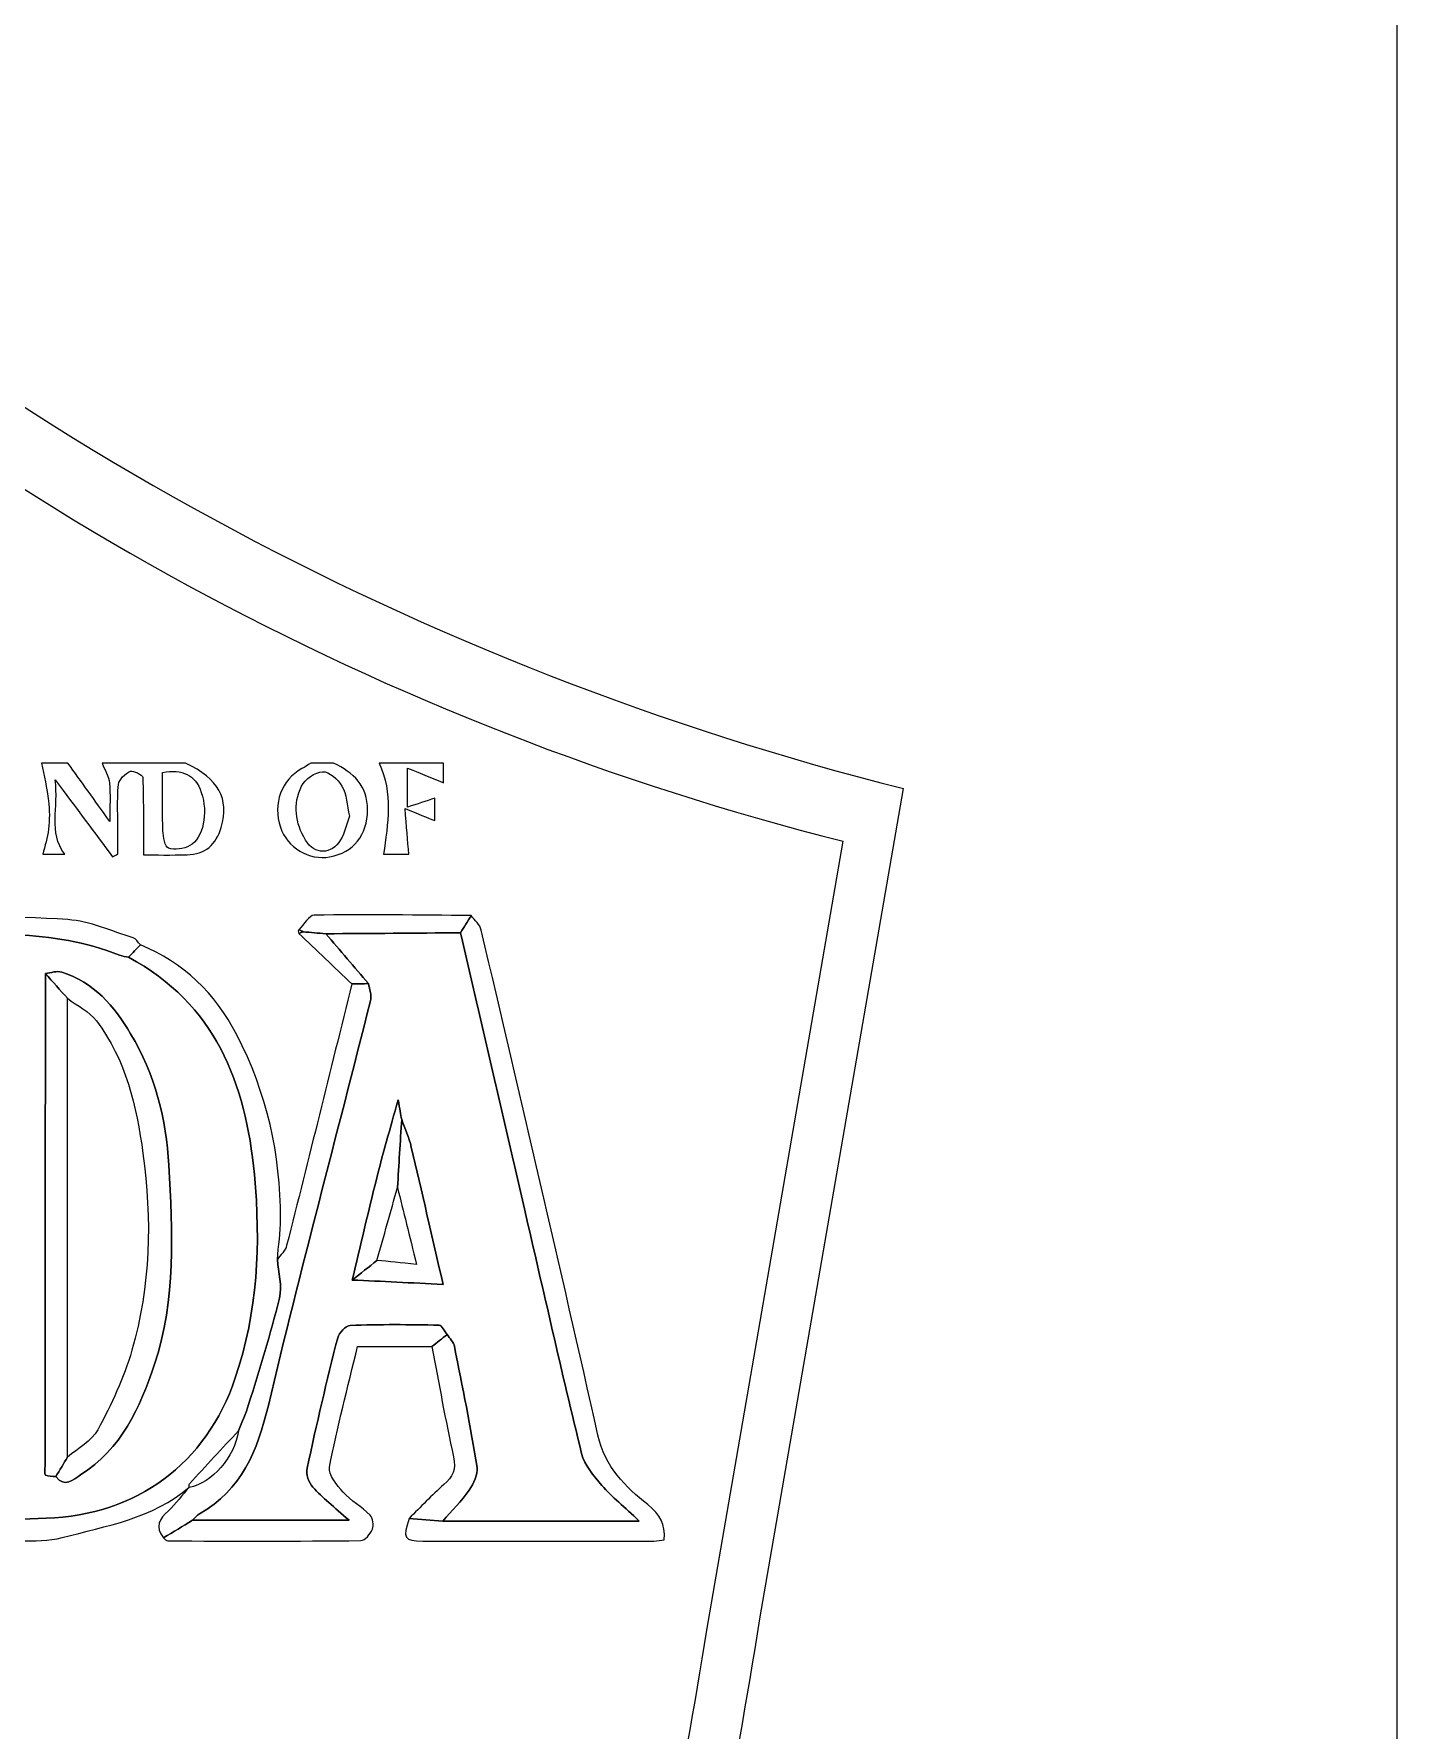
# Model space of a CAD drawing. Header units: inches. Extents: x 0 to 12, y 0 to 12.
# Drawn here: x 11.122 to 12, y 9.569 to 10.662 of the extents above; entities that cross this region are included whole.
import ezdxf

# ---------------------------------------------------------------- set-up
doc = ezdxf.new("R2010")
doc.units = ezdxf.units.IN
doc.header["$MEASUREMENT"] = 0

msp = doc.modelspace()

# ---------------------------------------------------------------- linework, layer by layer
at = {"color": 250, "lineweight": 0}
msp.add_line((11.5895, 9.6406), (11.682, 10.1757), dxfattribs=at)
at = {"color": 5, "lineweight": 0}
msp.add_line((11.5553, 9.6333), (11.6432, 10.1417), dxfattribs=at)
msp.add_lwpolyline([(0, 0), (12, 0), (12, 12), (0, 12)], close=True)
at = {"color": 250, "lineweight": 0}
msp.add_arc((12.1464, 12.021), 1.9029, 227.0707, 255.8739, dxfattribs=at)
at = {"color": 5, "lineweight": 0}
msp.add_arc((12.0843, 11.8948), 1.8077, 227.0707, 255.8739, dxfattribs=at)
at = {"color": 1, "lineweight": 0}
for points, knots in [([(11.2195, 10.192), (11.2409, 10.1819), (11.2478, 10.1694), (11.2424, 10.1506), (11.2392, 10.1395), (11.2321, 10.1333), (11.2204, 10.133), (11.2103, 10.1327), (11.2001, 10.1329), (11.1923, 10.1329), (11.1923, 10.1498), (11.1925, 10.1663), (11.1919, 10.1828), (11.1919, 10.1844), (11.1857, 10.1876), (11.1839, 10.1868), (11.1806, 10.1853), (11.1765, 10.1814), (11.1762, 10.1783), (11.1753, 10.1678), (11.1759, 10.1571), (11.1759, 10.1465), (11.1759, 10.1422), (11.1759, 10.1378), (11.1759, 10.1335), (11.1747, 10.1329), (11.1736, 10.1323), (11.1725, 10.1317), (11.1609, 10.1472), (11.1493, 10.1627), (11.1354, 10.1813), (11.1381, 10.1632), (11.1307, 10.1475), (11.1417, 10.1333), (11.1368, 10.1333), (11.1312, 10.1333), (11.1275, 10.1333), (11.1288, 10.1387), (11.1306, 10.144), (11.1312, 10.1495), (11.1319, 10.1555), (11.1319, 10.1618), (11.1312, 10.1678), (11.1302, 10.1759), (11.1282, 10.1839), (11.1266, 10.192), (11.1323, 10.192), (11.138, 10.192), (11.1437, 10.192), (11.1523, 10.1801), (11.1608, 10.1682), (11.1706, 10.1545), (11.1706, 10.1642), (11.1712, 10.1718), (11.1704, 10.1792), (11.17, 10.1835), (11.1674, 10.1877), (11.1657, 10.192), (11.1837, 10.192), (11.2016, 10.192), (11.2195, 10.192)], [0, 0, 0, 0, 1, 1, 1, 2, 2, 2, 3, 3, 3, 4, 4, 4, 5, 5, 5, 6, 6, 6, 7, 7, 7, 8, 8, 8, 9, 9, 9, 10, 10, 10, 11, 11, 11, 12, 12, 12, 13, 13, 13, 14, 14, 14, 15, 15, 15, 16, 16, 16, 17, 17, 17, 18, 18, 18, 19, 19, 19, 20, 20, 20, 20]), ([(11.2047, 10.1861), (11.2047, 10.1734), (11.2044, 10.1609), (11.2049, 10.1485), (11.205, 10.1445), (11.2062, 10.1381), (11.2085, 10.1373), (11.2124, 10.1359), (11.2182, 10.1368), (11.2222, 10.1389), (11.2309, 10.1435), (11.2341, 10.16), (11.2296, 10.1732), (11.2257, 10.1848), (11.2173, 10.1881), (11.2047, 10.1861)], [0, 0, 0, 0, 1, 1, 1, 2, 2, 2, 3, 3, 3, 4, 4, 4, 5, 5, 5, 5]), ([(11.3148, 10.192), (11.3277, 10.186), (11.3368, 10.1774), (11.3367, 10.1619), (11.3366, 10.1457), (11.3278, 10.1345), (11.3123, 10.1316), (11.299, 10.1292), (11.2849, 10.1376), (11.2806, 10.1507), (11.2756, 10.1659), (11.2812, 10.1814), (11.2944, 10.1885), (11.2963, 10.1895), (11.2982, 10.1908), (11.3002, 10.192), (11.305, 10.192), (11.3099, 10.192), (11.3148, 10.192)], [0, 0, 0, 0, 1, 1, 1, 2, 2, 2, 3, 3, 3, 4, 4, 4, 5, 5, 5, 6, 6, 6, 6]), ([(11.3251, 10.1579), (11.3234, 10.165), (11.3232, 10.172), (11.3202, 10.1773), (11.3178, 10.1816), (11.3119, 10.1867), (11.3078, 10.1865), (11.303, 10.1862), (11.2965, 10.1817), (11.2942, 10.1772), (11.2884, 10.1656), (11.2902, 10.1534), (11.2968, 10.1424), (11.3026, 10.1327), (11.3135, 10.1329), (11.3193, 10.1426), (11.3221, 10.1473), (11.3233, 10.153), (11.3251, 10.1579)], [0, 0, 0, 0, 1, 1, 1, 2, 2, 2, 3, 3, 3, 4, 4, 4, 5, 5, 5, 6, 6, 6, 6]), ([(11.3857, 10.192), (11.3857, 10.1867), (11.3857, 10.1815), (11.3857, 10.1794), (11.3791, 10.1821), (11.3718, 10.1851), (11.3625, 10.1888), (11.3625, 10.1789), (11.3625, 10.1726), (11.3625, 10.1637), (11.3688, 10.1657), (11.3745, 10.1676), (11.38, 10.1694), (11.38, 10.1654), (11.38, 10.1596), (11.38, 10.155), (11.375, 10.157), (11.3693, 10.1594), (11.3609, 10.1628), (11.3619, 10.1507), (11.3626, 10.1423), (11.3633, 10.1333), (11.3598, 10.1333), (11.3529, 10.1333), (11.347, 10.1333), (11.3499, 10.1531), (11.3532, 10.1727), (11.3442, 10.192), (11.358, 10.192), (11.3719, 10.192), (11.3857, 10.192)], [0, 0, 0, 0, 1, 1, 1, 2, 2, 2, 3, 3, 3, 4, 4, 4, 5, 5, 5, 6, 6, 6, 7, 7, 7, 8, 8, 8, 9, 9, 9, 10, 10, 10, 10])]:
    msp.add_open_spline(points, degree=3, knots=knots, dxfattribs=at)
at = {"color": 5, "lineweight": 0}
for points, knots in [([(11.1904, 10.075), (11.1878, 10.0723), (11.1853, 10.0697), (11.1828, 10.067), (11.1809, 10.0674), (11.1788, 10.0676), (11.177, 10.0683), (11.1334, 10.0857), (11.088, 10.0819), (11.0427, 10.0802), (11.0372, 10.0802), (11.0317, 10.0803), (11.0262, 10.0804), (11.024, 10.0808), (11.0218, 10.0812), (11.0197, 10.0816), (11.0241, 10.0859), (11.0284, 10.0938), (11.0328, 10.0938), (11.0698, 10.0939), (11.1068, 10.0936), (11.1436, 10.0912), (11.1579, 10.0903), (11.1717, 10.0838), (11.1857, 10.0795), (11.1875, 10.079), (11.1888, 10.0766), (11.1904, 10.075)], [0, 0, 0, 0, 1, 1, 1, 2, 2, 2, 3, 3, 3, 4, 4, 4, 5, 5, 5, 6, 6, 6, 7, 7, 7, 8, 8, 8, 9, 9, 9, 9]), ([(11.4035, 10.0938), (11.4012, 10.0901), (11.3989, 10.0864), (11.3966, 10.0828), (11.3677, 10.0825), (11.3388, 10.0823), (11.3098, 10.0821), (11.3049, 10.0825), (11.3001, 10.0829), (11.2952, 10.0834), (11.2943, 10.0838), (11.2934, 10.0843), (11.2925, 10.0847), (11.2958, 10.088), (11.299, 10.0941), (11.3024, 10.0941), (11.3361, 10.0946), (11.3698, 10.0941), (11.4035, 10.0938)], [0, 0, 0, 0, 1, 1, 1, 2, 2, 2, 3, 3, 3, 4, 4, 4, 5, 5, 5, 6, 6, 6, 6]), ([(11.4035, 10.0938), (11.4058, 10.0907), (11.4092, 10.0879), (11.41, 10.0845), (11.4353, 9.9761), (11.4609, 9.8677), (11.4851, 9.759), (11.4897, 9.7385), (11.5028, 9.7257), (11.5173, 9.7143), (11.5256, 9.7077), (11.5285, 9.7017), (11.5279, 9.6916), (11.5258, 9.6914), (11.5235, 9.6908), (11.5212, 9.6908), (11.4716, 9.6908), (11.422, 9.6907), (11.3723, 9.6908), (11.3603, 9.6908), (11.3592, 9.6926), (11.3635, 9.7054), (11.3707, 9.7048), (11.3779, 9.7043), (11.3852, 9.7037), (11.4264, 9.7037), (11.4677, 9.7037), (11.5118, 9.7037), (11.5021, 9.7128), (11.4943, 9.7191), (11.4877, 9.7267), (11.4824, 9.7328), (11.4765, 9.7397), (11.4746, 9.7472), (11.4618, 9.7996), (11.45, 9.8523), (11.4378, 9.9049), (11.4241, 9.9642), (11.4104, 10.0235), (11.3966, 10.0828), (11.3989, 10.0864), (11.4012, 10.0901), (11.4035, 10.0938)], [0, 0, 0, 0, 1, 1, 1, 2, 2, 2, 3, 3, 3, 4, 4, 4, 5, 5, 5, 6, 6, 6, 7, 7, 7, 8, 8, 8, 9, 9, 9, 10, 10, 10, 11, 11, 11, 12, 12, 12, 13, 13, 13, 14, 14, 14, 14]), ([(11.0708, 10.0506), (11.0615, 10.0605), (11.0521, 10.0703), (11.0427, 10.0802), (11.088, 10.0819), (11.1334, 10.0857), (11.177, 10.0683), (11.1788, 10.0676), (11.1809, 10.0674), (11.1828, 10.067), (11.2385, 10.0369), (11.2582, 9.9863), (11.2638, 9.927), (11.268, 9.8824), (11.266, 9.8385), (11.2515, 9.7959), (11.2327, 9.7404), (11.1883, 9.7076), (11.1296, 9.7055), (11.1024, 9.7045), (11.0752, 9.704), (11.048, 9.7035), (11.044, 9.7034), (11.04, 9.7044), (11.0361, 9.7049), (11.0397, 9.7075), (11.0431, 9.7109), (11.0471, 9.7125), (11.0685, 9.7213), (11.0735, 9.7366), (11.0731, 9.7593), (11.0717, 9.8554), (11.0724, 9.9515), (11.0724, 10.0476), (11.0719, 10.0486), (11.0713, 10.0496), (11.0708, 10.0506)], [0, 0, 0, 0, 1, 1, 1, 2, 2, 2, 3, 3, 3, 4, 4, 4, 5, 5, 5, 6, 6, 6, 7, 7, 7, 8, 8, 8, 9, 9, 9, 10, 10, 10, 11, 11, 11, 12, 12, 12, 12]), ([(11.3374, 10.05), (11.3282, 10.0607), (11.319, 10.0714), (11.3098, 10.0821), (11.3388, 10.0823), (11.3677, 10.0825), (11.3966, 10.0828), (11.4104, 10.0235), (11.4241, 9.9642), (11.4378, 9.9049), (11.45, 9.8523), (11.4618, 9.7996), (11.4746, 9.7472), (11.4765, 9.7397), (11.4824, 9.7328), (11.4877, 9.7267), (11.4943, 9.7191), (11.5021, 9.7128), (11.5118, 9.7037), (11.4677, 9.7037), (11.4264, 9.7037), (11.3852, 9.7037), (11.3909, 9.7103), (11.3972, 9.7165), (11.4022, 9.7236), (11.4051, 9.7278), (11.408, 9.7338), (11.4073, 9.7383), (11.4031, 9.7643), (11.3979, 9.7902), (11.3927, 9.8161), (11.3922, 9.8189), (11.3897, 9.8213), (11.388, 9.8239), (11.3863, 9.826), (11.3846, 9.8298), (11.3828, 9.8299), (11.3637, 9.8303), (11.3446, 9.8305), (11.3255, 9.8297), (11.3226, 9.8296), (11.3183, 9.825), (11.3175, 9.8218), (11.3104, 9.7939), (11.3038, 9.7659), (11.2978, 9.7377), (11.297, 9.734), (11.2988, 9.7284), (11.3015, 9.7255), (11.3076, 9.7187), (11.315, 9.713), (11.3248, 9.7042), (11.2889, 9.7042), (11.2564, 9.7042), (11.2239, 9.7042), (11.2254, 9.7056), (11.2267, 9.7073), (11.2284, 9.7083), (11.2556, 9.7238), (11.2658, 9.7488), (11.2728, 9.7782), (11.2935, 9.8653), (11.3167, 9.9519), (11.3386, 10.0388), (11.3395, 10.0422), (11.3379, 10.0463), (11.3374, 10.05)], [0, 0, 0, 0, 1, 1, 1, 2, 2, 2, 3, 3, 3, 4, 4, 4, 5, 5, 5, 6, 6, 6, 7, 7, 7, 8, 8, 8, 9, 9, 9, 10, 10, 10, 11, 11, 11, 12, 12, 12, 13, 13, 13, 14, 14, 14, 15, 15, 15, 16, 16, 16, 17, 17, 17, 18, 18, 18, 19, 19, 19, 20, 20, 20, 21, 21, 21, 22, 22, 22, 22]), ([(11.2952, 10.0834), (11.2943, 10.083), (11.2934, 10.0827), (11.2925, 10.0823), (11.2924, 10.0829), (11.2921, 10.0834), (11.2921, 10.0839), (11.292, 10.0842), (11.2923, 10.0845), (11.2925, 10.0847), (11.2934, 10.0843), (11.2943, 10.0838), (11.2952, 10.0834)], [0, 0, 0, 0, 1, 1, 1, 2, 2, 2, 3, 3, 3, 4, 4, 4, 4]), ([(11.2952, 10.0834), (11.3001, 10.0829), (11.3049, 10.0825), (11.3098, 10.0821), (11.319, 10.0714), (11.3282, 10.0607), (11.3374, 10.05), (11.3338, 10.0499), (11.3302, 10.0498), (11.3266, 10.0498), (11.3152, 10.0606), (11.3039, 10.0715), (11.2925, 10.0823), (11.2934, 10.0827), (11.2943, 10.083), (11.2952, 10.0834)], [0, 0, 0, 0, 1, 1, 1, 2, 2, 2, 3, 3, 3, 4, 4, 4, 5, 5, 5, 5]), ([(11.1904, 10.075), (11.2181, 10.0632), (11.2384, 10.0443), (11.2525, 10.0169), (11.2719, 9.9794), (11.2807, 9.9401), (11.2807, 9.8984), (11.2807, 9.8896), (11.2793, 9.8809), (11.2786, 9.8722), (11.2792, 9.8639), (11.2819, 9.855), (11.28, 9.8473), (11.2743, 9.8242), (11.267, 9.8015), (11.2601, 9.7787), (11.2584, 9.773), (11.2558, 9.7675), (11.2536, 9.7619), (11.2431, 9.7505), (11.2325, 9.7392), (11.2219, 9.7277), (11.2215, 9.7273), (11.2218, 9.7261), (11.2218, 9.7253), (11.2218, 9.7253), (11.2218, 9.7256), (11.2218, 9.7256), (11.1983, 9.7052), (11.1684, 9.7007), (11.1399, 9.693), (11.1314, 9.6908), (11.1221, 9.691), (11.1132, 9.691), (10.9589, 9.6909), (10.8046, 9.6908), (10.6503, 9.6912), (10.6384, 9.6913), (10.6337, 9.6869), (10.6307, 9.6762), (10.6237, 9.6514), (10.6154, 9.6269), (10.6082, 9.6021), (10.6057, 9.5936), (10.6022, 9.5901), (10.5925, 9.5901), (10.4695, 9.5904), (10.3466, 9.5903), (10.2236, 9.5898), (10.212, 9.5898), (10.2076, 9.5946), (10.2074, 9.6052), (10.2129, 9.6047), (10.2183, 9.6043), (10.2237, 9.6038), (10.229, 9.6035), (10.2342, 9.6031), (10.2395, 9.6031), (10.3285, 9.603), (10.4176, 9.603), (10.5066, 9.603), (10.5314, 9.603), (10.5562, 9.6028), (10.581, 9.6033), (10.585, 9.6034), (10.5915, 9.6059), (10.5925, 9.6088), (10.6035, 9.6397), (10.6136, 9.671), (10.6239, 9.7022), (10.6287, 9.7026), (10.6336, 9.7034), (10.6384, 9.7034), (10.6962, 9.7035), (10.7539, 9.7035), (10.8117, 9.7035), (10.816, 9.7035), (10.8203, 9.7039), (10.8257, 9.7041), (10.8257, 9.7227), (10.8258, 9.7402), (10.8256, 9.7576), (10.8254, 9.7942), (10.825, 9.8307), (10.8247, 9.8673), (10.8284, 9.8712), (10.8322, 9.8752), (10.836, 9.8791), (10.8373, 9.876), (10.8396, 9.8729), (10.8396, 9.8698), (10.8399, 9.8217), (10.8399, 9.7736), (10.84, 9.7256), (10.8388, 9.72), (10.8373, 9.7146), (10.8366, 9.709), (10.8364, 9.7073), (10.8388, 9.7054), (10.84, 9.7036), (10.9017, 9.7036), (10.9634, 9.7036), (11.0262, 9.7036), (11.0262, 9.7155), (11.0262, 9.7256), (11.0261, 9.7357), (11.0259, 9.7796), (11.0255, 9.8236), (11.0252, 9.8675), (11.0291, 9.8722), (11.033, 9.8768), (11.037, 9.8814), (11.0382, 9.8783), (11.0405, 9.8753), (11.0405, 9.8722), (11.0409, 9.8247), (11.0409, 9.7773), (11.041, 9.7298), (11.0394, 9.7215), (11.0377, 9.7132), (11.0361, 9.7049), (11.04, 9.7044), (11.044, 9.7034), (11.048, 9.7035), (11.0752, 9.704), (11.1024, 9.7045), (11.1296, 9.7055), (11.1883, 9.7076), (11.2327, 9.7404), (11.2515, 9.7959), (11.266, 9.8385), (11.268, 9.8824), (11.2638, 9.927), (11.2582, 9.9863), (11.2385, 10.0369), (11.1828, 10.067), (11.1853, 10.0697), (11.1878, 10.0723), (11.1904, 10.075)], [0, 0, 0, 0, 1, 1, 1, 2, 2, 2, 3, 3, 3, 4, 4, 4, 5, 5, 5, 6, 6, 6, 7, 7, 7, 8, 8, 8, 9, 9, 9, 10, 10, 10, 11, 11, 11, 12, 12, 12, 13, 13, 13, 14, 14, 14, 15, 15, 15, 16, 16, 16, 17, 17, 17, 18, 18, 18, 19, 19, 19, 20, 20, 20, 21, 21, 21, 22, 22, 22, 23, 23, 23, 24, 24, 24, 25, 25, 25, 26, 26, 26, 27, 27, 27, 28, 28, 28, 29, 29, 29, 30, 30, 30, 31, 31, 31, 32, 32, 32, 33, 33, 33, 34, 34, 34, 35, 35, 35, 36, 36, 36, 37, 37, 37, 38, 38, 38, 39, 39, 39, 40, 40, 40, 41, 41, 41, 42, 42, 42, 43, 43, 43, 44, 44, 44, 45, 45, 45, 46, 46, 46, 46]), ([(11.1359, 9.7324), (11.1416, 9.7246), (11.1472, 9.7305), (11.1517, 9.7334), (11.1781, 9.75), (11.1901, 9.7766), (11.1995, 9.8048), (11.2135, 9.8467), (11.211, 9.89), (11.2087, 9.9329), (11.2071, 9.9626), (11.1997, 9.9916), (11.1841, 10.0177), (11.1735, 10.0356), (11.1603, 10.0509), (11.1397, 10.0574), (11.1366, 10.0584), (11.1327, 10.0569), (11.1292, 10.0565), (11.1291, 9.9507), (11.129, 9.8449), (11.129, 9.7392), (11.129, 9.7371), (11.1283, 9.7341), (11.1293, 9.7333), (11.1309, 9.7322), (11.1336, 9.7326), (11.1359, 9.7324)], [0, 0, 0, 0, 1, 1, 1, 2, 2, 2, 3, 3, 3, 4, 4, 4, 5, 5, 5, 6, 6, 6, 7, 7, 7, 8, 8, 8, 9, 9, 9, 9]), ([(11.1435, 9.7449), (11.1409, 9.7407), (11.1384, 9.7365), (11.1359, 9.7324), (11.1336, 9.7326), (11.1309, 9.7322), (11.1293, 9.7333), (11.1283, 9.7341), (11.129, 9.7371), (11.129, 9.7392), (11.129, 9.8449), (11.1291, 9.9507), (11.1292, 10.0565), (11.1339, 10.0512), (11.1387, 10.0458), (11.1434, 10.0405), (11.1434, 9.9419), (11.1435, 9.8434), (11.1435, 9.7449)], [0, 0, 0, 0, 1, 1, 1, 2, 2, 2, 3, 3, 3, 4, 4, 4, 5, 5, 5, 6, 6, 6, 6]), ([(11.1292, 10.0565), (11.1327, 10.0569), (11.1366, 10.0584), (11.1397, 10.0574), (11.1603, 10.0509), (11.1735, 10.0356), (11.1841, 10.0177), (11.1997, 9.9916), (11.2071, 9.9626), (11.2087, 9.9329), (11.211, 9.89), (11.2135, 9.8467), (11.1995, 9.8048), (11.1901, 9.7766), (11.1781, 9.75), (11.1517, 9.7334), (11.1472, 9.7305), (11.1416, 9.7246), (11.1359, 9.7324), (11.1384, 9.7365), (11.1409, 9.7407), (11.1435, 9.7449), (11.1501, 9.7506), (11.159, 9.7552), (11.1629, 9.7624), (11.1717, 9.7788), (11.1798, 9.7959), (11.1849, 9.8137), (11.1968, 9.8552), (11.1979, 9.898), (11.192, 9.9406), (11.1879, 9.971), (11.1812, 10.0009), (11.162, 10.026), (11.1574, 10.032), (11.1497, 10.0357), (11.1434, 10.0405), (11.1387, 10.0458), (11.1339, 10.0512), (11.1292, 10.0565)], [0, 0, 0, 0, 1, 1, 1, 2, 2, 2, 3, 3, 3, 4, 4, 4, 5, 5, 5, 6, 6, 6, 7, 7, 7, 8, 8, 8, 9, 9, 9, 10, 10, 10, 11, 11, 11, 12, 12, 12, 13, 13, 13, 13]), ([(11.2536, 9.7619), (11.2558, 9.7675), (11.2584, 9.773), (11.2601, 9.7787), (11.267, 9.8015), (11.2743, 9.8242), (11.28, 9.8473), (11.2819, 9.855), (11.2792, 9.8639), (11.2786, 9.8722), (11.2806, 9.8752), (11.2838, 9.8779), (11.2846, 9.8812), (11.2988, 9.9373), (11.3127, 9.9936), (11.3266, 10.0498), (11.3302, 10.0498), (11.3338, 10.0499), (11.3374, 10.05), (11.3379, 10.0463), (11.3395, 10.0422), (11.3386, 10.0388), (11.3167, 9.9519), (11.2935, 9.8653), (11.2728, 9.7782), (11.2658, 9.7488), (11.2556, 9.7238), (11.2284, 9.7083), (11.2267, 9.7073), (11.2254, 9.7056), (11.2239, 9.7042), (11.2177, 9.7004), (11.2115, 9.6967), (11.2053, 9.6929), (11.1995, 9.7), (11.2026, 9.705), (11.2084, 9.7103), (11.2134, 9.7148), (11.2174, 9.7205), (11.2218, 9.7256), (11.2218, 9.7256), (11.2218, 9.7253), (11.2218, 9.7253), (11.2366, 9.7282), (11.251, 9.7448), (11.2536, 9.7619)], [0, 0, 0, 0, 1, 1, 1, 2, 2, 2, 3, 3, 3, 4, 4, 4, 5, 5, 5, 6, 6, 6, 7, 7, 7, 8, 8, 8, 9, 9, 9, 10, 10, 10, 11, 11, 11, 12, 12, 12, 13, 13, 13, 14, 14, 14, 15, 15, 15, 15]), ([(11.3587, 9.9625), (11.3581, 9.9658), (11.3575, 9.9691), (11.3564, 9.975), (11.3512, 9.9563), (11.3465, 9.9401), (11.3424, 9.9238), (11.337, 9.9023), (11.332, 9.8806), (11.3269, 9.859), (11.3459, 9.8581), (11.365, 9.8572), (11.3854, 9.8562), (11.3782, 9.8872), (11.3717, 9.916), (11.3649, 9.9447), (11.3634, 9.9508), (11.3608, 9.9566), (11.3587, 9.9625)], [0, 0, 0, 0, 1, 1, 1, 2, 2, 2, 3, 3, 3, 4, 4, 4, 5, 5, 5, 6, 6, 6, 6]), ([(11.3587, 9.9625), (11.3578, 9.9479), (11.3569, 9.9332), (11.356, 9.9186), (11.3516, 9.9029), (11.3472, 9.8873), (11.3428, 9.8716), (11.3375, 9.8674), (11.3322, 9.8632), (11.3269, 9.859), (11.332, 9.8806), (11.337, 9.9023), (11.3424, 9.9238), (11.3465, 9.9401), (11.3512, 9.9563), (11.3564, 9.975), (11.3575, 9.9691), (11.3581, 9.9658), (11.3587, 9.9625)], [0, 0, 0, 0, 1, 1, 1, 2, 2, 2, 3, 3, 3, 4, 4, 4, 5, 5, 5, 6, 6, 6, 6]), ([(11.3587, 9.9625), (11.3608, 9.9566), (11.3634, 9.9508), (11.3649, 9.9447), (11.3717, 9.916), (11.3782, 9.8872), (11.3854, 9.8562), (11.365, 9.8572), (11.3459, 9.8581), (11.3269, 9.859), (11.3322, 9.8632), (11.3375, 9.8674), (11.3428, 9.8716), (11.3504, 9.8709), (11.358, 9.8701), (11.3683, 9.8691), (11.3637, 9.8878), (11.3598, 9.9032), (11.356, 9.9186), (11.3569, 9.9332), (11.3578, 9.9479), (11.3587, 9.9625)], [0, 0, 0, 0, 1, 1, 1, 2, 2, 2, 3, 3, 3, 4, 4, 4, 5, 5, 5, 6, 6, 6, 7, 7, 7, 7]), ([(11.2053, 9.6929), (11.2115, 9.6967), (11.2177, 9.7004), (11.2239, 9.7042), (11.2564, 9.7042), (11.2889, 9.7042), (11.3248, 9.7042), (11.315, 9.713), (11.3076, 9.7187), (11.3015, 9.7255), (11.2988, 9.7284), (11.297, 9.734), (11.2978, 9.7377), (11.3038, 9.7659), (11.3104, 9.7939), (11.3175, 9.8218), (11.3183, 9.825), (11.3226, 9.8296), (11.3255, 9.8297), (11.3446, 9.8305), (11.3637, 9.8303), (11.3828, 9.8299), (11.3846, 9.8298), (11.3863, 9.826), (11.388, 9.8239), (11.3847, 9.8213), (11.3814, 9.8187), (11.3782, 9.8161), (11.3624, 9.8161), (11.3466, 9.8161), (11.3303, 9.8161), (11.3239, 9.7897), (11.3172, 9.7642), (11.3122, 9.7384), (11.3113, 9.7337), (11.3169, 9.7268), (11.321, 9.7223), (11.326, 9.7167), (11.3331, 9.7129), (11.3384, 9.7075), (11.3402, 9.7057), (11.3408, 9.7009), (11.3398, 9.6984), (11.3385, 9.6953), (11.335, 9.6911), (11.3324, 9.6911), (11.2909, 9.6906), (11.2495, 9.6908), (11.208, 9.6909), (11.2071, 9.6909), (11.2062, 9.6922), (11.2053, 9.6929)], [0, 0, 0, 0, 1, 1, 1, 2, 2, 2, 3, 3, 3, 4, 4, 4, 5, 5, 5, 6, 6, 6, 7, 7, 7, 8, 8, 8, 9, 9, 9, 10, 10, 10, 11, 11, 11, 12, 12, 12, 13, 13, 13, 14, 14, 14, 15, 15, 15, 16, 16, 16, 17, 17, 17, 17]), ([(11.3782, 9.8161), (11.3814, 9.8187), (11.3847, 9.8213), (11.388, 9.8239), (11.3897, 9.8213), (11.3922, 9.8189), (11.3927, 9.8161), (11.3979, 9.7902), (11.4031, 9.7643), (11.4073, 9.7383), (11.408, 9.7338), (11.4051, 9.7278), (11.4022, 9.7236), (11.3972, 9.7165), (11.3909, 9.7103), (11.3852, 9.7037), (11.3779, 9.7043), (11.3707, 9.7048), (11.3635, 9.7054), (11.3709, 9.7127), (11.3781, 9.7203), (11.3859, 9.7272), (11.3916, 9.7322), (11.3939, 9.7369), (11.3921, 9.745), (11.3869, 9.7686), (11.3827, 9.7924), (11.3782, 9.8161)], [0, 0, 0, 0, 1, 1, 1, 2, 2, 2, 3, 3, 3, 4, 4, 4, 5, 5, 5, 6, 6, 6, 7, 7, 7, 8, 8, 8, 9, 9, 9, 9]), ([(10.8531, 8.6712), (10.9558, 8.7476), (11.1362, 8.8819), (11.3613, 9.1013), (11.5072, 9.3506), (11.5394, 9.5355), (11.5553, 9.6333)], [0, 0, 0, 0, 0.0808468, 0.1419248, 0.197496, 0.2597021, 0.2597021, 0.2597021, 0.2597021])]:
    msp.add_open_spline(points, degree=3, knots=knots, dxfattribs=at)
at = {"color": 250, "lineweight": 0}
msp.add_open_spline([(10.8504, 8.6278), (10.9585, 8.7083), (11.1483, 8.8495), (11.3853, 9.0805), (11.5389, 9.343), (11.5728, 9.5376), (11.5895, 9.6406)], degree=3, knots=[0, 0, 0, 0, 0.0808468, 0.1419248, 0.197496, 0.2597021, 0.2597021, 0.2597021, 0.2597021], dxfattribs=at)

doc.saveas('drawing.dxf')
